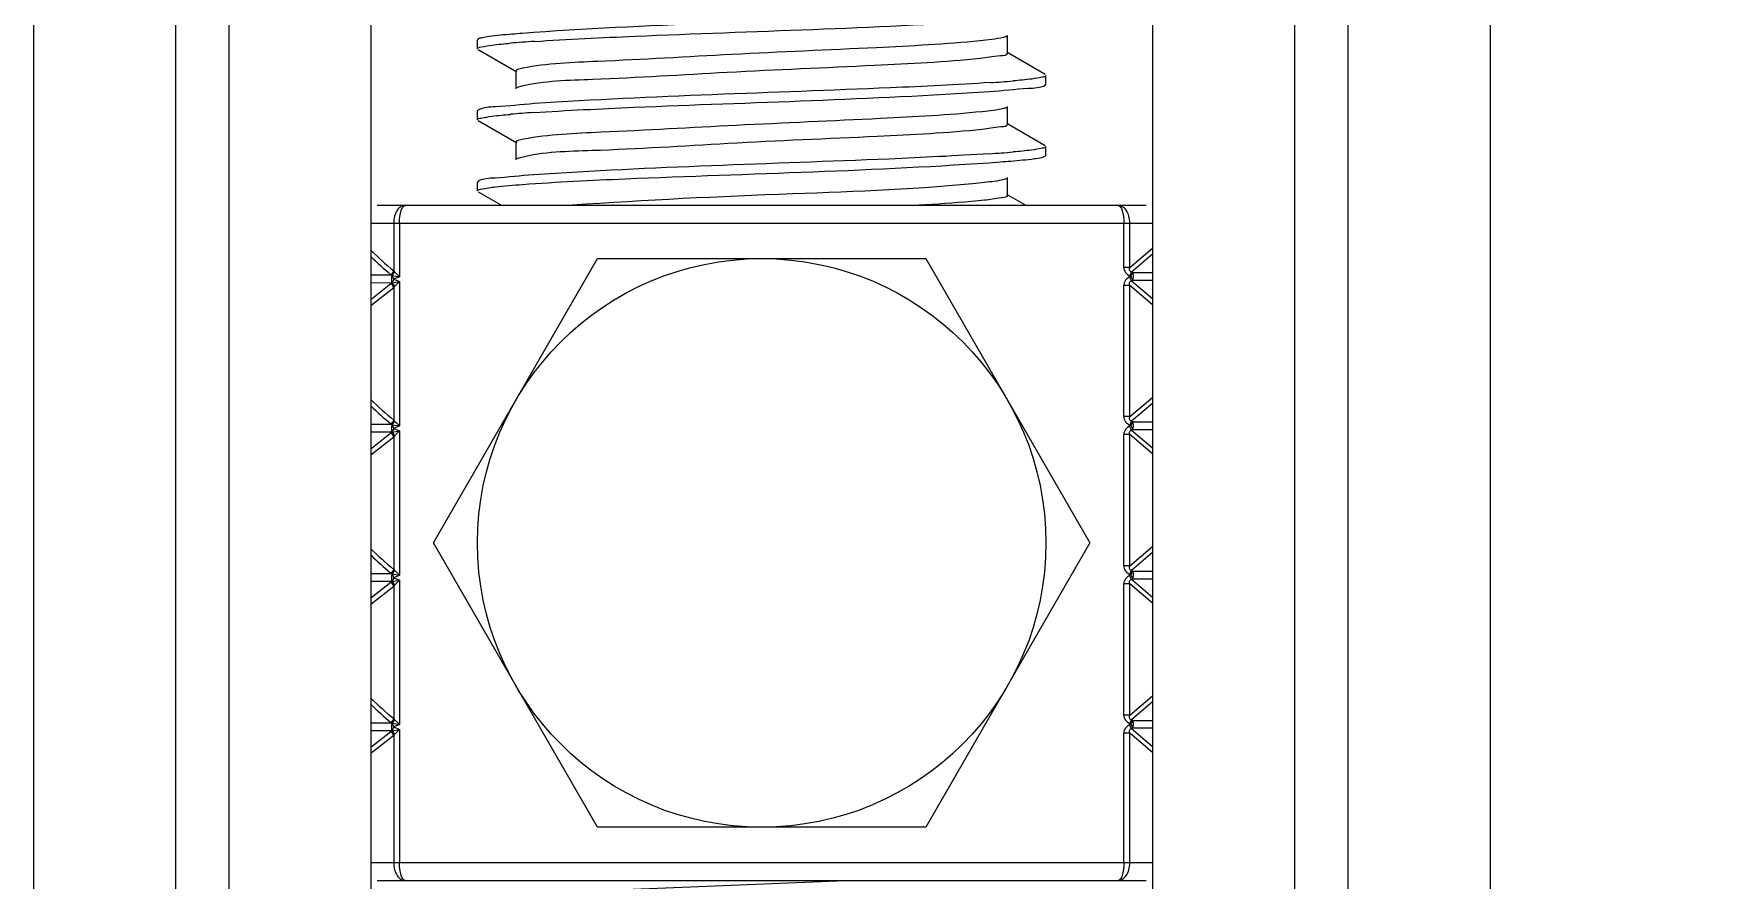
# Model space of a CAD drawing. Extents: x 1680110 to 4798266, y 269661 to 1249705.
# Drawn here: x 2404359.1 to 2404762.1, y 663201.2 to 663405.5 of the extents above; entities that cross this region are included whole.
import ezdxf

# ---------------------------------------------------------------- set-up
doc = ezdxf.new("R2010")
doc.units = 0
doc.header["$LTSCALE"] = 1000
doc.header["$MEASUREMENT"] = 0
doc.styles.get("Standard").update_dxf_attribs({"font": 'gbenor.shx', "bigfont": 'gbcbig.shx'})
doc.dimstyles.get("Standard").update_dxf_attribs({"dimscale": 100, "dimtxt": 3.5, "dimasz": 1, "dimexe": 2.5, "dimexo": 3, "dimgap": 1.5, "dimtad": 1, "dimdec": 0, "dimzin": 0, "dimdsep": 46, "dimtxsty": 'Standard', "dimblk": 'ARCHTICK', "dimcen": 0.09, "dimadec": 0, "dimazin": 0, "dimtfac": 1, "dimtdec": 0, "dimtix": 1, "dimtmove": 2, "dimatfit": 3, "dimfxl": 1, "dimtolj": 1, "dimtzin": 0, "dimarcsym": 0})

# ---------------------------------------------------------------- blocks, each defined once
blk = doc.blocks.new('gfhhrryyfd')
at = {"linetype": 'Continuous'}
for p, q in [((3693152.86, -1741005.43), (3693152.86, -1744418.97)), ((3693187.15, -1741005.43), (3693187.15, -1744418.97)), ((3693200.01, -1741005.43), (3693200.01, -1744418.97)), ((3693234.3, -1741005.43), (3693234.3, -1744418.97)), ((3693422.89, -1741005.43), (3693422.89, -1744418.97)), ((3693457.18, -1741005.43), (3693457.18, -1744418.97)), ((3693470.04, -1741005.43), (3693470.04, -1744418.97)), ((3693504.33, -1741005.43), (3693504.33, -1744418.97)), ((3693260.18, -1744040.26), (3693260.01, -1744040.45)), ((3693387.9, -1744043.66), (3693387.9, -1744039.37)), ((3693260.01, -1744042.59), (3693260.01, -1744040.45)), ((3693260.01, -1744042.59), (3693260.01, -1744040.45)), ((3693260.18, -1744042.78), (3693269.48, -1744048.16)), ((3693397.01, -1744048.83), (3693387.71, -1744043.44)), ((3693269.29, -1744047.95), (3693269.29, -1744052.23)), ((3693397.01, -1744051.35), (3693397.18, -1744051.16)), ((3693397.18, -1744051.16), (3693397.18, -1744049.02)), ((3693397.18, -1744051.16), (3693397.18, -1744049.02)), ((3693387.9, -1744060.81), (3693387.9, -1744056.52)), ((3693260.18, -1744057.4), (3693260.01, -1744057.59)), ((3693260.01, -1744059.73), (3693260.01, -1744057.59)), ((3693260.01, -1744059.73), (3693260.01, -1744057.59)), ((3693260.18, -1744059.92), (3693269.48, -1744065.31)), ((3693397.01, -1744065.98), (3693387.71, -1744060.59)), ((3693269.29, -1744065.09), (3693269.29, -1744069.38)), ((3693397.01, -1744068.49), (3693397.18, -1744068.31)), ((3693397.18, -1744068.31), (3693397.18, -1744066.16)), ((3693397.18, -1744068.31), (3693397.18, -1744066.16)), ((3693260.18, -1744074.55), (3693260.01, -1744074.74)), ((3693260.01, -1744076.88), (3693260.01, -1744074.74)), ((3693260.01, -1744076.88), (3693260.01, -1744074.74)), ((3693387.9, -1744077.95), (3693387.9, -1744073.66)), ((3693235.8, -1744080.35), (3693421.39, -1744080.35)), ((3693260.18, -1744077.07), (3693265.84, -1744080.35)), ((3693392.22, -1744080.35), (3693387.71, -1744077.73)), ((3693234.3, -1744084.64), (3693422.89, -1744084.64)), ((3693239.79, -1744084.64), (3693239.79, -1744096.16)), ((3693241.21, -1744084.64), (3693241.21, -1744097.57)), ((3693415.97, -1744095.32), (3693415.97, -1744084.64)), ((3693417.4, -1744095.32), (3693417.4, -1744084.64)), ((3693417.4, -1744095.32), (3693422.89, -1744090.66)), ((3693422.89, -1744092.12), (3693417.8, -1744096.44)), ((3693239.91, -1744096.29), (3693239.79, -1744096.16)), ((3693239.96, -1744096.34), (3693239.91, -1744096.29)), ((3693249.4, -1744161.79), (3693289, -1744093.21)), ((3693289, -1744093.21), (3693368.19, -1744093.21)), ((3693368.19, -1744093.21), (3693407.78, -1744161.79)), ((3693417.4, -1744095.32), (3693415.97, -1744095.32)), ((3693417.8, -1744096.44), (3693417.37, -1744097.35)), ((3693417.67, -1744097.49), (3693418.1, -1744096.58)), ((3693418.1, -1744096.58), (3693417.8, -1744096.44)), ((3693418.1, -1744096.58), (3693422.89, -1744096.58)), ((3693239.33, -1744097.23), (3693234.3, -1744097.23)), ((3693239.31, -1744099.11), (3693234.3, -1744099.09)), ((3693234.3, -1744103.05), (3693239.13, -1744099.23)), ((3693234.3, -1744104.52), (3693239.79, -1744100.17)), ((3693239.31, -1744099.11), (3693239.42, -1744099.08)), ((3693239.42, -1744097.25), (3693239.33, -1744097.23)), ((3693239.42, -1744099.08), (3693239.45, -1744099.07)), ((3693239.45, -1744097.26), (3693241.21, -1744097.57)), ((3693239.84, -1744098.17), (3693239.45, -1744099.07)), ((3693239.45, -1744099.07), (3693241.21, -1744098.76)), ((3693239.79, -1744100.17), (3693239.89, -1744100.05)), ((3693239.79, -1744100.17), (3693239.79, -1744132.16)), ((3693241.21, -1744097.57), (3693239.84, -1744098.17)), ((3693239.84, -1744098.17), (3693241.21, -1744098.76)), ((3693239.89, -1744100.05), (3693239.95, -1744100)), ((3693239.95, -1744100), (3693239.98, -1744099.97)), ((3693241.21, -1744098.76), (3693241.21, -1744133.57)), ((3693417.4, -1744099.66), (3693415.97, -1744099.66)), ((3693415.97, -1744131.33), (3693415.97, -1744099.66)), ((3693417.67, -1744097.49), (3693417.37, -1744097.35)), ((3693417.37, -1744097.64), (3693417.67, -1744097.49)), ((3693417.8, -1744098.54), (3693417.37, -1744097.64)), ((3693422.89, -1744104.33), (3693417.4, -1744099.66)), ((3693417.4, -1744131.33), (3693417.4, -1744099.66)), ((3693417.67, -1744097.49), (3693418.1, -1744098.4)), ((3693417.8, -1744098.54), (3693418.1, -1744098.4)), ((3693417.8, -1744098.54), (3693422.89, -1744102.87)), ((3693418.1, -1744098.4), (3693422.89, -1744098.4)), ((3693417.4, -1744131.33), (3693422.89, -1744126.67)), ((3693422.89, -1744128.12), (3693417.8, -1744132.45)), ((3693239.91, -1744132.3), (3693239.79, -1744132.16)), ((3693239.96, -1744132.35), (3693239.91, -1744132.3)), ((3693417.4, -1744131.33), (3693415.97, -1744131.33)), ((3693417.8, -1744132.45), (3693417.37, -1744133.36)), ((3693417.67, -1744133.5), (3693418.1, -1744132.59)), ((3693418.1, -1744132.59), (3693417.8, -1744132.45)), ((3693418.1, -1744132.59), (3693422.89, -1744132.59)), ((3693239.33, -1744133.23), (3693234.3, -1744133.23)), ((3693239.31, -1744135.11), (3693234.3, -1744135.1)), ((3693234.3, -1744139.06), (3693239.13, -1744135.23)), ((3693234.3, -1744140.52), (3693239.79, -1744136.18)), ((3693239.31, -1744135.11), (3693239.42, -1744135.09)), ((3693239.42, -1744133.26), (3693239.33, -1744133.23)), ((3693239.42, -1744135.09), (3693239.45, -1744135.07)), ((3693239.45, -1744133.27), (3693241.21, -1744133.57)), ((3693239.84, -1744134.17), (3693239.45, -1744135.07)), ((3693239.45, -1744135.07), (3693241.21, -1744134.77)), ((3693239.79, -1744136.18), (3693239.89, -1744136.06)), ((3693239.79, -1744136.18), (3693239.79, -1744168.17)), ((3693241.21, -1744133.57), (3693239.84, -1744134.17)), ((3693239.84, -1744134.17), (3693241.21, -1744134.77)), ((3693239.89, -1744136.06), (3693239.95, -1744136.01)), ((3693239.95, -1744136.01), (3693239.98, -1744135.97)), ((3693241.21, -1744134.77), (3693241.21, -1744169.58)), ((3693417.4, -1744135.67), (3693415.97, -1744135.67)), ((3693415.97, -1744167.33), (3693415.97, -1744135.67)), ((3693417.67, -1744133.5), (3693417.37, -1744133.36)), ((3693417.37, -1744133.64), (3693417.67, -1744133.5)), ((3693417.8, -1744134.55), (3693417.37, -1744133.64)), ((3693422.89, -1744140.33), (3693417.4, -1744135.67)), ((3693417.4, -1744167.33), (3693417.4, -1744135.67)), ((3693417.67, -1744133.5), (3693418.1, -1744134.41)), ((3693417.8, -1744134.55), (3693418.1, -1744134.41)), ((3693417.8, -1744134.55), (3693422.89, -1744138.88)), ((3693418.1, -1744134.41), (3693422.89, -1744134.41)), ((3693289, -1744230.37), (3693249.4, -1744161.79)), ((3693407.78, -1744161.79), (3693368.19, -1744230.37)), ((3693417.4, -1744167.33), (3693422.89, -1744162.67)), ((3693422.89, -1744164.13), (3693417.8, -1744168.45)), ((3693239.33, -1744169.24), (3693234.3, -1744169.24)), ((3693239.42, -1744169.26), (3693239.33, -1744169.24)), ((3693239.45, -1744169.27), (3693241.21, -1744169.58)), ((3693239.91, -1744168.3), (3693239.79, -1744168.17)), ((3693239.96, -1744168.35), (3693239.91, -1744168.3)), ((3693417.4, -1744167.33), (3693415.97, -1744167.33)), ((3693417.8, -1744168.45), (3693417.37, -1744169.36)), ((3693417.67, -1744169.5), (3693417.37, -1744169.36)), ((3693417.67, -1744169.5), (3693418.1, -1744168.59)), ((3693418.1, -1744168.59), (3693417.8, -1744168.45)), ((3693418.1, -1744168.59), (3693422.89, -1744168.59)), ((3693239.31, -1744171.12), (3693234.3, -1744171.1)), ((3693234.3, -1744175.06), (3693239.13, -1744171.24)), ((3693234.3, -1744176.53), (3693239.79, -1744172.18)), ((3693239.31, -1744171.12), (3693239.42, -1744171.09)), ((3693239.42, -1744171.09), (3693239.45, -1744171.08)), ((3693239.84, -1744170.18), (3693239.45, -1744171.08)), ((3693239.45, -1744171.08), (3693241.21, -1744170.77)), ((3693239.79, -1744172.18), (3693239.89, -1744172.06)), ((3693239.79, -1744172.18), (3693239.79, -1744204.17)), ((3693241.21, -1744169.58), (3693239.84, -1744170.18)), ((3693239.84, -1744170.18), (3693241.21, -1744170.77)), ((3693239.89, -1744172.06), (3693239.95, -1744172.01)), ((3693239.95, -1744172.01), (3693239.98, -1744171.98)), ((3693241.21, -1744170.77), (3693241.21, -1744205.58)), ((3693417.4, -1744171.67), (3693415.97, -1744171.67)), ((3693415.97, -1744203.34), (3693415.97, -1744171.67)), ((3693417.37, -1744169.64), (3693417.67, -1744169.5)), ((3693417.8, -1744170.55), (3693417.37, -1744169.64)), ((3693422.89, -1744176.34), (3693417.4, -1744171.67)), ((3693417.4, -1744203.34), (3693417.4, -1744171.67)), ((3693417.67, -1744169.5), (3693418.1, -1744170.41)), ((3693417.8, -1744170.55), (3693418.1, -1744170.41)), ((3693417.8, -1744170.55), (3693422.89, -1744174.88)), ((3693418.1, -1744170.41), (3693422.89, -1744170.41)), ((3693417.4, -1744203.34), (3693422.89, -1744198.68)), ((3693422.89, -1744200.13), (3693417.8, -1744204.46)), ((3693239.33, -1744205.24), (3693234.3, -1744205.24)), ((3693239.42, -1744205.27), (3693239.33, -1744205.24)), ((3693239.45, -1744205.28), (3693241.21, -1744205.58)), ((3693239.91, -1744204.31), (3693239.79, -1744204.17)), ((3693241.21, -1744205.58), (3693239.84, -1744206.18)), ((3693239.96, -1744204.36), (3693239.91, -1744204.31)), ((3693417.4, -1744203.34), (3693415.97, -1744203.34)), ((3693417.8, -1744204.46), (3693417.37, -1744205.37)), ((3693417.67, -1744205.51), (3693417.37, -1744205.37)), ((3693417.37, -1744205.65), (3693417.67, -1744205.51)), ((3693417.67, -1744205.51), (3693418.1, -1744204.6)), ((3693417.67, -1744205.51), (3693418.1, -1744206.42)), ((3693418.1, -1744204.6), (3693417.8, -1744204.46)), ((3693418.1, -1744204.6), (3693422.89, -1744204.6)), ((3693239.31, -1744207.12), (3693234.3, -1744207.11)), ((3693234.3, -1744211.06), (3693239.13, -1744207.24)), ((3693234.3, -1744212.53), (3693239.79, -1744208.19)), ((3693239.31, -1744207.12), (3693239.42, -1744207.1)), ((3693239.42, -1744207.1), (3693239.45, -1744207.08)), ((3693239.84, -1744206.18), (3693239.45, -1744207.08)), ((3693239.45, -1744207.08), (3693241.21, -1744206.78)), ((3693239.79, -1744208.19), (3693239.89, -1744208.07)), ((3693239.79, -1744208.19), (3693239.79, -1744238.94)), ((3693239.84, -1744206.18), (3693241.21, -1744206.78)), ((3693239.89, -1744208.07), (3693239.95, -1744208.02)), ((3693239.95, -1744208.02), (3693239.98, -1744207.98)), ((3693241.21, -1744206.78), (3693241.21, -1744238.94)), ((3693417.4, -1744207.68), (3693415.97, -1744207.68)), ((3693415.97, -1744238.94), (3693415.97, -1744207.68)), ((3693417.8, -1744206.56), (3693417.37, -1744205.65)), ((3693422.89, -1744212.34), (3693417.4, -1744207.68)), ((3693417.4, -1744238.94), (3693417.4, -1744207.68)), ((3693417.8, -1744206.56), (3693418.1, -1744206.42)), ((3693417.8, -1744206.56), (3693422.89, -1744210.89)), ((3693418.1, -1744206.42), (3693422.89, -1744206.42)), ((3693368.19, -1744230.37), (3693289, -1744230.37)), ((3693422.89, -1744238.94), (3693234.3, -1744238.94)), ((3693235.8, -1744243.23), (3693421.39, -1744243.23))]:
    blk.add_line(p, q, dxfattribs=at)
blk.add_circle((3693328.59, -1744161.79), 68.58, dxfattribs=at)
for centre, radius, start, end in [((3693293.71, -1744348.31), 308.13, 93.7169, 94.7992), ((3693363.89, -1743748.54), 302.87, 273.7623, 274.8008), ((3693293.41, -1744361.71), 304.37, 93.7496, 94.8), ((3693363.6, -1743761.95), 306.61, 273.7294, 274.8001), ((3693287.26, -1744038.23), 74.89, 224.9882, 230.6634), ((3693287.61, -1744038.92), 75.72, 225.2411, 230.1872), ((3693239.98, -1744096.06), 1.33, 230.2237, 240.9585), ((3693239.96, -1744100.28), 1.34, 119.1442, 128.3025), ((3693287.26, -1744074.24), 74.89, 224.9882, 230.6634), ((3693287.61, -1744074.93), 75.72, 225.2411, 230.1872), ((3693239.98, -1744132.07), 1.33, 230.2237, 240.9585), ((3693239.96, -1744136.29), 1.34, 119.1442, 128.3025), ((3693287.26, -1744110.24), 74.89, 224.9882, 230.6634), ((3693287.61, -1744110.93), 75.72, 225.2411, 230.1872), ((3693239.98, -1744168.07), 1.33, 230.2237, 240.9585), ((3693239.96, -1744172.29), 1.34, 119.1442, 128.3025), ((3693287.26, -1744146.25), 74.89, 224.9882, 230.6634), ((3693287.61, -1744146.94), 75.72, 225.2411, 230.1872), ((3693239.98, -1744204.08), 1.33, 230.2237, 240.9585), ((3693239.96, -1744208.3), 1.34, 119.1442, 128.3025)]:
    blk.add_arc(centre, radius, start, end, dxfattribs=at)
for points, knots in [([(3693385.95, -1744033.46), (3693377.65, -1744034.06), (3693339.27, -1744035.93), (3693300.84, -1744036.68), (3693270.82, -1744038.89)], [0, 0, 0, 0, 0.216609, 1, 1, 1, 1]), ([(3693273.74, -1744040.83), (3693281.83, -1744040.3), (3693318.51, -1744038.54), (3693355.23, -1744037.66), (3693383.77, -1744035.75)], [0, 0, 0, 0, 0.221018, 1, 1, 1, 1]), ([(3693262.77, -1744039.67), (3693262.2, -1744039.75), (3693261.34, -1744039.9), (3693260.45, -1744040.1), (3693260.18, -1744040.26)], [0, 0, 0, 0, 0.642699, 1, 1, 1, 1]), ([(3693270.82, -1744038.89), (3693269.99, -1744038.95), (3693267.3, -1744039.17), (3693264.62, -1744039.41), (3693262.77, -1744039.67)], [0, 0, 0, 0, 0.307564, 1, 1, 1, 1]), ([(3693387.71, -1744039.59), (3693387.48, -1744039.73), (3693385.34, -1744040.3), (3693383.18, -1744040.48), (3693381.28, -1744040.68)], [0, 0, 0, 0, 0.123298, 1, 1, 1, 1]), ([(3693260.01, -1744042.59), (3693260.01, -1744042.26), (3693261.77, -1744042.07), (3693262.64, -1744041.82), (3693263.52, -1744041.71)], [0, 0, 0, 0, 0.270608, 1, 1, 1, 1]), ([(3693381.28, -1744040.68), (3693372.98, -1744041.51), (3693353, -1744042.53), (3693322.24, -1744043.86), (3693293.82, -1744045.54), (3693276.87, -1744046.12), (3693270.9, -1744047.31)], [0, 0, 0, 0, 0.226386, 0.542344, 0.83502, 1, 1, 1, 1]), ([(3693387.89, -1744043.66), (3693387.9, -1744044.26), (3693384.48, -1744044.29), (3693382.93, -1744044.8), (3693381.28, -1744044.96)], [0, 0, 0, 0, 0.265413, 1, 1, 1, 1]), ([(3693270.9, -1744047.31), (3693270.5, -1744047.39), (3693270.02, -1744047.5), (3693269.3, -1744047.78), (3693269.3, -1744047.95)], [0, 0, 0, 0, 0.707754, 1, 1, 1, 1]), ([(3693381.28, -1744044.96), (3693372.81, -1744045.81), (3693352.47, -1744046.85), (3693321.28, -1744048.14), (3693292.92, -1744049.99), (3693276.1, -1744050.36), (3693270.43, -1744051.7)], [0, 0, 0, 0, 0.229855, 0.549948, 0.842489, 1, 1, 1, 1]), ([(3693270.43, -1744051.7), (3693270.24, -1744051.74), (3693269.91, -1744051.83), (3693269.6, -1744051.95), (3693269.48, -1744052.02)], [0, 0, 0, 0, 0.593987, 1, 1, 1, 1]), ([(3693383.77, -1744050.75), (3693375.72, -1744051.29), (3693339.04, -1744053.05), (3693302.33, -1744053.94), (3693273.74, -1744055.83)], [0, 0, 0, 0, 0.219595, 1, 1, 1, 1]), ([(3693383.54, -1744052.91), (3693386.66, -1744052.7), (3693391.03, -1744052.1), (3693395.8, -1744052.04), (3693397.01, -1744051.35)], [0, 0, 0, 0, 0.691216, 1, 1, 1, 1]), ([(3693397.18, -1744049.02), (3693397.18, -1744049.34), (3693395.46, -1744049.54), (3693394.6, -1744049.78), (3693393.74, -1744049.89)], [0, 0, 0, 0, 0.270923, 1, 1, 1, 1]), ([(3693273.74, -1744055.83), (3693270.59, -1744056.04), (3693266.2, -1744056.65), (3693261.4, -1744056.7), (3693260.18, -1744057.4)], [0, 0, 0, 0, 0.691341, 1, 1, 1, 1]), ([(3693273.51, -1744057.99), (3693281.57, -1744057.45), (3693318.25, -1744055.69), (3693354.96, -1744054.81), (3693383.54, -1744052.91)], [0, 0, 0, 0, 0.219989, 1, 1, 1, 1]), ([(3693260.01, -1744059.73), (3693260.01, -1744059.41), (3693261.74, -1744059.21), (3693262.61, -1744058.97), (3693263.48, -1744058.86)], [0, 0, 0, 0, 0.270808, 1, 1, 1, 1]), ([(3693381.82, -1744057.77), (3693373.67, -1744058.62), (3693353.86, -1744059.63), (3693323.17, -1744060.98), (3693294.49, -1744062.62), (3693277.27, -1744063.26), (3693271.12, -1744064.41)], [0, 0, 0, 0, 0.221662, 0.536163, 0.830773, 1, 1, 1, 1]), ([(3693387.71, -1744056.74), (3693387.49, -1744056.86), (3693385.54, -1744057.41), (3693383.55, -1744057.58), (3693381.82, -1744057.77)], [0, 0, 0, 0, 0.125495, 1, 1, 1, 1]), ([(3693271.12, -1744064.41), (3693270.66, -1744064.5), (3693270.14, -1744064.62), (3693269.3, -1744064.9), (3693269.3, -1744065.09)], [0, 0, 0, 0, 0.711573, 1, 1, 1, 1]), ([(3693381.82, -1744062.05), (3693373.38, -1744062.93), (3693352.93, -1744063.97), (3693321.49, -1744065.26), (3693292.89, -1744067.2), (3693275.93, -1744067.45), (3693270.29, -1744068.88)], [0, 0, 0, 0, 0.227665, 0.549451, 0.843883, 1, 1, 1, 1]), ([(3693387.89, -1744060.81), (3693387.9, -1744061.36), (3693384.77, -1744061.44), (3693383.33, -1744061.89), (3693381.82, -1744062.05)], [0, 0, 0, 0, 0.266153, 1, 1, 1, 1]), ([(3693383.54, -1744067.91), (3693375.46, -1744068.45), (3693338.78, -1744070.21), (3693302.06, -1744071.09), (3693273.51, -1744072.99)], [0, 0, 0, 0, 0.220621, 1, 1, 1, 1]), ([(3693397.18, -1744066.16), (3693397.18, -1744066.49), (3693395.44, -1744066.69), (3693394.57, -1744066.93), (3693393.69, -1744067.04)], [0, 0, 0, 0, 0.270717, 1, 1, 1, 1]), ([(3693394.37, -1744069.09), (3693394.95, -1744069.01), (3693395.83, -1744068.86), (3693396.73, -1744068.66), (3693397.01, -1744068.49)], [0, 0, 0, 0, 0.643431, 1, 1, 1, 1]), ([(3693270.29, -1744068.88), (3693270.13, -1744068.92), (3693269.85, -1744069), (3693269.59, -1744069.1), (3693269.48, -1744069.16)], [0, 0, 0, 0, 0.586829, 1, 1, 1, 1]), ([(3693270.9, -1744075.32), (3693279.16, -1744074.71), (3693317.59, -1744072.84), (3693356.08, -1744072.08), (3693386.2, -1744069.87)], [0, 0, 0, 0, 0.215118, 1, 1, 1, 1]), ([(3693386.2, -1744069.87), (3693387.04, -1744069.81), (3693389.77, -1744069.6), (3693392.49, -1744069.35), (3693394.37, -1744069.09)], [0, 0, 0, 0, 0.307378, 1, 1, 1, 1]), ([(3693260.01, -1744076.88), (3693260.01, -1744076.61), (3693261.37, -1744076.38), (3693262.09, -1744076.2), (3693262.79, -1744076.1)], [0, 0, 0, 0, 0.274527, 1, 1, 1, 1]), ([(3693273.51, -1744072.99), (3693270.42, -1744073.2), (3693266.1, -1744073.8), (3693261.38, -1744073.86), (3693260.18, -1744074.55)], [0, 0, 0, 0, 0.691044, 1, 1, 1, 1]), ([(3693262.79, -1744076.1), (3693263.3, -1744076.03), (3693266, -1744075.7), (3693268.71, -1744075.48), (3693270.9, -1744075.32)], [0, 0, 0, 0, 0.191292, 1, 1, 1, 1]), ([(3693382.33, -1744074.86), (3693366.99, -1744076.52), (3693333.78, -1744077.59), (3693300.62, -1744079.07), (3693282.91, -1744080.35)], [0, 0, 0, 0, 0.464865, 1, 1, 1, 1]), ([(3693387.71, -1744073.88), (3693387.51, -1744074), (3693385.73, -1744074.52), (3693383.91, -1744074.68), (3693382.33, -1744074.86)], [0, 0, 0, 0, 0.12782, 1, 1, 1, 1]), ([(3693242.59, -1744080.35), (3693242.23, -1744080.35), (3693241.42, -1744080.61), (3693240.52, -1744081.59), (3693239.92, -1744082.99), (3693239.79, -1744084.07), (3693239.79, -1744084.64)], [0, 0, 0, 0, 0.195972, 0.42512, 0.697797, 1, 1, 1, 1]), ([(3693241.21, -1744084.64), (3693241.21, -1744083.6), (3693241.37, -1744082.21), (3693241.91, -1744080.75), (3693242.39, -1744080.35), (3693242.59, -1744080.35)], [0, 0, 0, 0, 0.657525, 0.871922, 1, 1, 1, 1]), ([(3693382.33, -1744079.14), (3693381.3, -1744079.25), (3693376.02, -1744079.76), (3693370.72, -1744080.09), (3693366.46, -1744080.35)], [0, 0, 0, 0, 0.195123, 1, 1, 1, 1]), ([(3693387.89, -1744077.95), (3693387.9, -1744078.46), (3693385.05, -1744078.58), (3693383.72, -1744078.99), (3693382.33, -1744079.14)], [0, 0, 0, 0, 0.266951, 1, 1, 1, 1]), ([(3693414.6, -1744080.35), (3693414.8, -1744080.35), (3693415.27, -1744080.75), (3693415.82, -1744082.21), (3693415.97, -1744083.6), (3693415.97, -1744084.64)], [0, 0, 0, 0, 0.128078, 0.342475, 1, 1, 1, 1]), ([(3693417.4, -1744084.64), (3693417.4, -1744084.07), (3693417.26, -1744082.99), (3693416.67, -1744081.59), (3693415.76, -1744080.61), (3693414.96, -1744080.35), (3693414.6, -1744080.35)], [0, 0, 0, 0, 0.302203, 0.57488, 0.804028, 1, 1, 1, 1]), ([(3693239.96, -1744096.34), (3693240.06, -1744096.43), (3693240.48, -1744096.83), (3693240.89, -1744097.25), (3693241.21, -1744097.57)], [0, 0, 0, 0, 0.225254, 1, 1, 1, 1]), ([(3693415.97, -1744095.32), (3693415.97, -1744095.75), (3693416.27, -1744096.62), (3693416.98, -1744097.17), (3693417.37, -1744097.35)], [0, 0, 0, 0, 0.499355, 1, 1, 1, 1]), ([(3693417.8, -1744096.44), (3693417.59, -1744096.38), (3693417.26, -1744095.97), (3693417.35, -1744095.53), (3693417.4, -1744095.32)], [0, 0, 0, 0, 0.502447, 1, 1, 1, 1]), ([(3693418.1, -1744098.4), (3693418.23, -1744098.12), (3693418.32, -1744097.49), (3693418.23, -1744096.86), (3693418.1, -1744096.58)], [0, 0, 0, 0, 0.500048, 1, 1, 1, 1]), ([(3693239.44, -1744097.24), (3693239.37, -1744097.37), (3693239.18, -1744097.96), (3693239.21, -1744098.65), (3693239.42, -1744099.08)], [0, 0, 0, 0, 0.236634, 1, 1, 1, 1]), ([(3693239.84, -1744098.17), (3693239.8, -1744098.08), (3693239.67, -1744097.77), (3693239.51, -1744097.47), (3693239.44, -1744097.24)], [0, 0, 0, 0, 0.285481, 1, 1, 1, 1]), ([(3693239.98, -1744099.97), (3693240.08, -1744099.88), (3693240.5, -1744099.49), (3693240.9, -1744099.08), (3693241.21, -1744098.76)], [0, 0, 0, 0, 0.226794, 1, 1, 1, 1]), ([(3693417.37, -1744097.64), (3693416.98, -1744097.82), (3693416.27, -1744098.36), (3693415.97, -1744099.23), (3693415.97, -1744099.66)], [0, 0, 0, 0, 0.500643, 1, 1, 1, 1]), ([(3693417.4, -1744099.66), (3693417.35, -1744099.45), (3693417.26, -1744099.01), (3693417.59, -1744098.61), (3693417.8, -1744098.54)], [0, 0, 0, 0, 0.49632, 1, 1, 1, 1]), ([(3693239.96, -1744132.35), (3693240.06, -1744132.44), (3693240.48, -1744132.84), (3693240.89, -1744133.25), (3693241.21, -1744133.57)], [0, 0, 0, 0, 0.225254, 1, 1, 1, 1]), ([(3693415.97, -1744131.33), (3693415.97, -1744131.76), (3693416.27, -1744132.63), (3693416.98, -1744133.17), (3693417.37, -1744133.36)], [0, 0, 0, 0, 0.499355, 1, 1, 1, 1]), ([(3693417.8, -1744132.45), (3693417.59, -1744132.38), (3693417.26, -1744131.98), (3693417.35, -1744131.54), (3693417.4, -1744131.33)], [0, 0, 0, 0, 0.502447, 1, 1, 1, 1]), ([(3693418.1, -1744134.41), (3693418.23, -1744134.13), (3693418.32, -1744133.5), (3693418.23, -1744132.87), (3693418.1, -1744132.59)], [0, 0, 0, 0, 0.500048, 1, 1, 1, 1]), ([(3693239.44, -1744133.24), (3693239.37, -1744133.37), (3693239.18, -1744133.97), (3693239.21, -1744134.66), (3693239.42, -1744135.09)], [0, 0, 0, 0, 0.236634, 1, 1, 1, 1]), ([(3693239.84, -1744134.17), (3693239.8, -1744134.08), (3693239.67, -1744133.77), (3693239.51, -1744133.47), (3693239.44, -1744133.24)], [0, 0, 0, 0, 0.285481, 1, 1, 1, 1]), ([(3693239.98, -1744135.97), (3693240.08, -1744135.89), (3693240.5, -1744135.49), (3693240.9, -1744135.08), (3693241.21, -1744134.77)], [0, 0, 0, 0, 0.226794, 1, 1, 1, 1]), ([(3693417.37, -1744133.64), (3693416.98, -1744133.82), (3693416.27, -1744134.37), (3693415.97, -1744135.24), (3693415.97, -1744135.67)], [0, 0, 0, 0, 0.500643, 1, 1, 1, 1]), ([(3693417.4, -1744135.67), (3693417.35, -1744135.46), (3693417.26, -1744135.02), (3693417.59, -1744134.61), (3693417.8, -1744134.55)], [0, 0, 0, 0, 0.49632, 1, 1, 1, 1]), ([(3693239.44, -1744169.25), (3693239.37, -1744169.38), (3693239.18, -1744169.97), (3693239.21, -1744170.66), (3693239.42, -1744171.09)], [0, 0, 0, 0, 0.236634, 1, 1, 1, 1]), ([(3693239.84, -1744170.18), (3693239.8, -1744170.09), (3693239.67, -1744169.78), (3693239.51, -1744169.48), (3693239.44, -1744169.25)], [0, 0, 0, 0, 0.285481, 1, 1, 1, 1]), ([(3693239.96, -1744168.35), (3693240.06, -1744168.44), (3693240.48, -1744168.84), (3693240.89, -1744169.25), (3693241.21, -1744169.58)], [0, 0, 0, 0, 0.225254, 1, 1, 1, 1]), ([(3693415.97, -1744167.33), (3693415.97, -1744167.76), (3693416.27, -1744168.63), (3693416.98, -1744169.18), (3693417.37, -1744169.36)], [0, 0, 0, 0, 0.499355, 1, 1, 1, 1]), ([(3693417.8, -1744168.45), (3693417.59, -1744168.39), (3693417.26, -1744167.98), (3693417.35, -1744167.54), (3693417.4, -1744167.33)], [0, 0, 0, 0, 0.502447, 1, 1, 1, 1]), ([(3693418.1, -1744170.41), (3693418.23, -1744170.13), (3693418.32, -1744169.5), (3693418.23, -1744168.87), (3693418.1, -1744168.59)], [0, 0, 0, 0, 0.500048, 1, 1, 1, 1]), ([(3693239.98, -1744171.98), (3693240.08, -1744171.89), (3693240.5, -1744171.5), (3693240.9, -1744171.09), (3693241.21, -1744170.77)], [0, 0, 0, 0, 0.226794, 1, 1, 1, 1]), ([(3693417.37, -1744169.64), (3693416.98, -1744169.83), (3693416.27, -1744170.37), (3693415.97, -1744171.24), (3693415.97, -1744171.67)], [0, 0, 0, 0, 0.500643, 1, 1, 1, 1]), ([(3693417.4, -1744171.67), (3693417.35, -1744171.46), (3693417.26, -1744171.02), (3693417.59, -1744170.62), (3693417.8, -1744170.55)], [0, 0, 0, 0, 0.49632, 1, 1, 1, 1]), ([(3693239.44, -1744205.25), (3693239.37, -1744205.38), (3693239.18, -1744205.98), (3693239.21, -1744206.67), (3693239.42, -1744207.1)], [0, 0, 0, 0, 0.236634, 1, 1, 1, 1]), ([(3693239.84, -1744206.18), (3693239.8, -1744206.09), (3693239.67, -1744205.78), (3693239.51, -1744205.48), (3693239.44, -1744205.25)], [0, 0, 0, 0, 0.285481, 1, 1, 1, 1]), ([(3693239.96, -1744204.36), (3693240.06, -1744204.45), (3693240.48, -1744204.85), (3693240.89, -1744205.26), (3693241.21, -1744205.58)], [0, 0, 0, 0, 0.225254, 1, 1, 1, 1]), ([(3693415.97, -1744203.34), (3693415.97, -1744203.77), (3693416.27, -1744204.64), (3693416.98, -1744205.18), (3693417.37, -1744205.37)], [0, 0, 0, 0, 0.499355, 1, 1, 1, 1]), ([(3693417.8, -1744204.46), (3693417.59, -1744204.39), (3693417.26, -1744203.99), (3693417.35, -1744203.55), (3693417.4, -1744203.34)], [0, 0, 0, 0, 0.502447, 1, 1, 1, 1]), ([(3693418.1, -1744206.42), (3693418.23, -1744206.14), (3693418.32, -1744205.51), (3693418.23, -1744204.88), (3693418.1, -1744204.6)], [0, 0, 0, 0, 0.500048, 1, 1, 1, 1]), ([(3693239.98, -1744207.98), (3693240.08, -1744207.9), (3693240.5, -1744207.5), (3693240.9, -1744207.09), (3693241.21, -1744206.78)], [0, 0, 0, 0, 0.226794, 1, 1, 1, 1]), ([(3693417.37, -1744205.65), (3693416.98, -1744205.83), (3693416.27, -1744206.38), (3693415.97, -1744207.25), (3693415.97, -1744207.68)], [0, 0, 0, 0, 0.500643, 1, 1, 1, 1]), ([(3693417.4, -1744207.68), (3693417.35, -1744207.47), (3693417.26, -1744207.03), (3693417.59, -1744206.62), (3693417.8, -1744206.56)], [0, 0, 0, 0, 0.49632, 1, 1, 1, 1]), ([(3693239.79, -1744238.94), (3693239.79, -1744239.51), (3693239.92, -1744240.58), (3693240.52, -1744241.98), (3693241.42, -1744242.97), (3693242.23, -1744243.23), (3693242.59, -1744243.23)], [0, 0, 0, 0, 0.302203, 0.57488, 0.804028, 1, 1, 1, 1]), ([(3693242.59, -1744243.23), (3693242.39, -1744243.23), (3693241.91, -1744242.83), (3693241.37, -1744241.37), (3693241.21, -1744239.97), (3693241.21, -1744238.94)], [0, 0, 0, 0, 0.128078, 0.342475, 1, 1, 1, 1]), ([(3693415.97, -1744238.94), (3693415.97, -1744239.97), (3693415.82, -1744241.37), (3693415.27, -1744242.83), (3693414.8, -1744243.23), (3693414.6, -1744243.23)], [0, 0, 0, 0, 0.657525, 0.871922, 1, 1, 1, 1]), ([(3693414.6, -1744243.23), (3693414.96, -1744243.23), (3693415.76, -1744242.97), (3693416.67, -1744241.98), (3693417.26, -1744240.58), (3693417.4, -1744239.51), (3693417.4, -1744238.94)], [0, 0, 0, 0, 0.195972, 0.42512, 0.697797, 1, 1, 1, 1]), ([(3693270.91, -1744246.77), (3693275.85, -1744246.41), (3693301.81, -1744244.99), (3693327.8, -1744244.1), (3693348.82, -1744243.23)], [0, 0, 0, 0, 0.190688, 1, 1, 1, 1])]:
    blk.add_open_spline(points, degree=3, knots=knots, dxfattribs=at)
for points in [[(3693263.52, -1744041.71), (3693264.99, -1744041.53), (3693266.46, -1744041.39), (3693267.93, -1744041.26)], [(3693393.74, -1744049.89), (3693392.24, -1744050.08), (3693390.74, -1744050.22), (3693389.24, -1744050.34)], [(3693263.48, -1744058.86), (3693264.96, -1744058.67), (3693266.45, -1744058.54), (3693267.95, -1744058.41)], [(3693393.69, -1744067.04), (3693392.22, -1744067.22), (3693390.74, -1744067.36), (3693389.25, -1744067.49)], [(3693239.79, -1744096.16), (3693239.69, -1744096.52), (3693239.44, -1744096.87), (3693239.13, -1744097.09)], [(3693239.91, -1744096.29), (3693239.82, -1744096.65), (3693239.62, -1744097), (3693239.33, -1744097.23)], [(3693239.42, -1744097.25), (3693239.68, -1744097.01), (3693239.88, -1744096.69), (3693239.96, -1744096.34)], [(3693239.79, -1744100.17), (3693239.7, -1744099.8), (3693239.44, -1744099.45), (3693239.13, -1744099.23)], [(3693239.89, -1744100.05), (3693239.81, -1744099.69), (3693239.59, -1744099.34), (3693239.31, -1744099.11)], [(3693239.95, -1744100), (3693239.87, -1744099.66), (3693239.68, -1744099.32), (3693239.42, -1744099.08)], [(3693239.98, -1744099.97), (3693239.9, -1744099.63), (3693239.71, -1744099.3), (3693239.45, -1744099.07)], [(3693239.79, -1744132.16), (3693239.69, -1744132.53), (3693239.44, -1744132.88), (3693239.13, -1744133.09)], [(3693239.91, -1744132.3), (3693239.82, -1744132.66), (3693239.62, -1744133), (3693239.33, -1744133.23)], [(3693239.42, -1744133.26), (3693239.68, -1744133.01), (3693239.88, -1744132.69), (3693239.96, -1744132.35)], [(3693239.79, -1744136.18), (3693239.7, -1744135.8), (3693239.44, -1744135.45), (3693239.13, -1744135.23)], [(3693239.89, -1744136.06), (3693239.81, -1744135.7), (3693239.59, -1744135.35), (3693239.31, -1744135.11)], [(3693239.95, -1744136.01), (3693239.87, -1744135.66), (3693239.68, -1744135.32), (3693239.42, -1744135.09)], [(3693239.98, -1744135.97), (3693239.9, -1744135.64), (3693239.71, -1744135.31), (3693239.45, -1744135.07)], [(3693239.79, -1744168.17), (3693239.69, -1744168.53), (3693239.44, -1744168.88), (3693239.13, -1744169.1)], [(3693239.91, -1744168.3), (3693239.82, -1744168.66), (3693239.62, -1744169.01), (3693239.33, -1744169.24)], [(3693239.42, -1744169.26), (3693239.68, -1744169.02), (3693239.88, -1744168.7), (3693239.96, -1744168.35)], [(3693239.79, -1744172.18), (3693239.7, -1744171.81), (3693239.44, -1744171.46), (3693239.13, -1744171.24)], [(3693239.89, -1744172.06), (3693239.81, -1744171.7), (3693239.59, -1744171.35), (3693239.31, -1744171.12)], [(3693239.95, -1744172.01), (3693239.87, -1744171.67), (3693239.68, -1744171.33), (3693239.42, -1744171.09)], [(3693239.98, -1744171.98), (3693239.9, -1744171.64), (3693239.71, -1744171.31), (3693239.45, -1744171.08)], [(3693239.79, -1744204.17), (3693239.69, -1744204.54), (3693239.44, -1744204.89), (3693239.13, -1744205.1)], [(3693239.91, -1744204.31), (3693239.82, -1744204.67), (3693239.62, -1744205.01), (3693239.33, -1744205.24)], [(3693239.42, -1744205.27), (3693239.68, -1744205.02), (3693239.88, -1744204.7), (3693239.96, -1744204.36)], [(3693239.79, -1744208.19), (3693239.7, -1744207.81), (3693239.44, -1744207.46), (3693239.13, -1744207.24)], [(3693239.89, -1744208.07), (3693239.81, -1744207.71), (3693239.59, -1744207.36), (3693239.31, -1744207.12)], [(3693239.95, -1744208.02), (3693239.87, -1744207.67), (3693239.68, -1744207.33), (3693239.42, -1744207.1)], [(3693239.98, -1744207.98), (3693239.9, -1744207.65), (3693239.71, -1744207.32), (3693239.45, -1744207.08)]]:
    blk.add_open_spline(points, degree=3, dxfattribs=at)
blk.add_leader([(3693392.36, -1744491.91), (3693997.43, -1744078.66)], dimstyle='Standard', override={"dimgap": 20, "dimtad": 0})

msp = doc.modelspace()

# ---------------------------------------------------------------- block references
at = {"lineweight": -3, "xscale": 0.9999959468841553, "yscale": 0.9999959506094456, "zscale": 0.9999959495959999}
msp.add_blockref('gfhhrryyfd', (-1288778.82, 2407437.34), dxfattribs=at)

doc.saveas('drawing.dxf')
